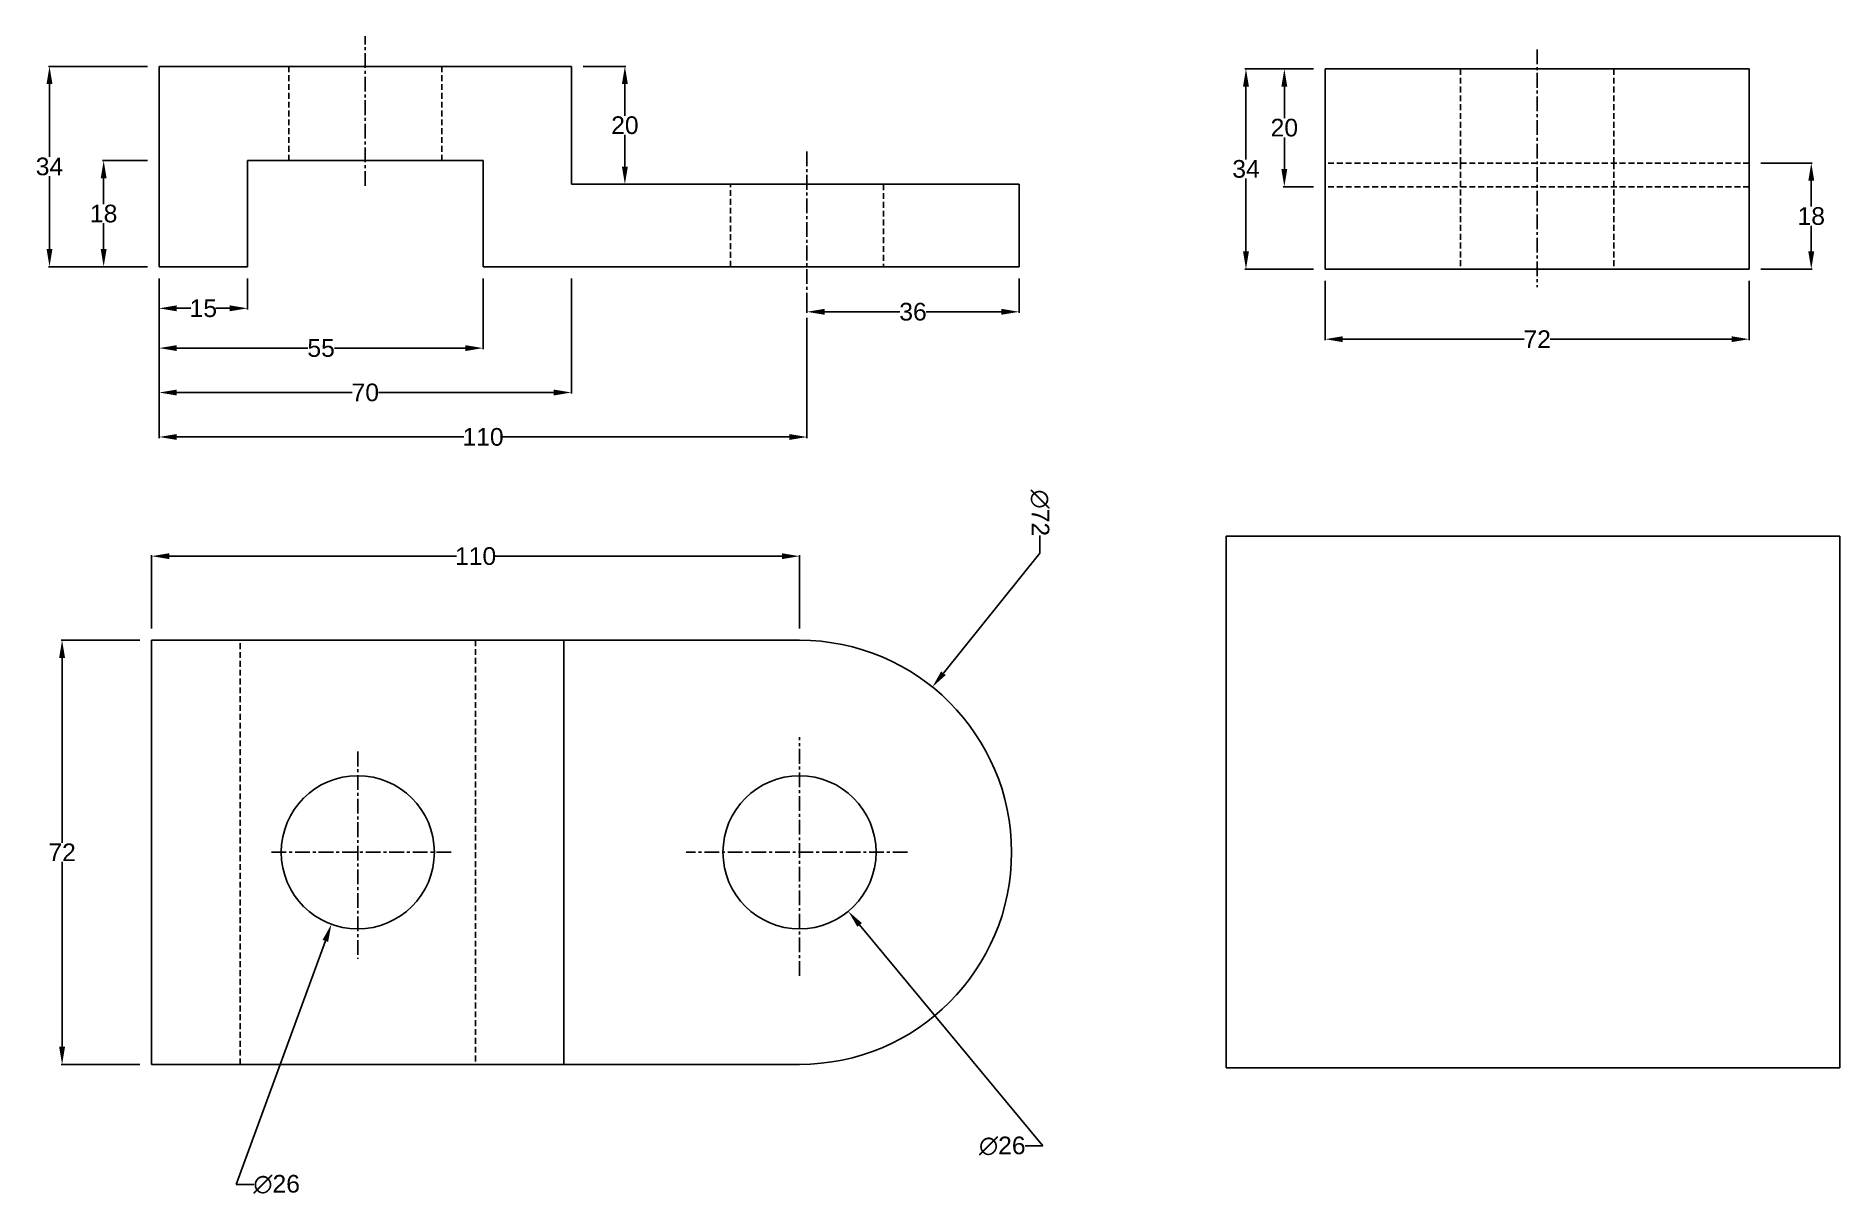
# Model space of a CAD drawing. Header units: inches. Extents: x 191 to 497, y 9 to 206.
import ezdxf

# ---------------------------------------------------------------- set-up
doc = ezdxf.new("R2010")
doc.units = ezdxf.units.IN
doc.header["$MEASUREMENT"] = 0
doc.linetypes.add('CENTERX2', pattern=[4, 2.5, -0.5, 0.5, -0.5])
doc.linetypes.add('DASHEDX2', pattern=[1.5, 1, -0.5])
doc.layers.add('Centre line', color=90, linetype='CENTERX2')
doc.layers.add('Dotted', color=50, linetype='DASHEDX2')
doc.styles.get("Standard").update_dxf_attribs({"font": 'arial.ttf'})
doc.dimstyles.get("Standard").update_dxf_attribs({"dimtxt": 3, "dimasz": 3, "dimexe": 0.18, "dimexo": 2, "dimgap": 0.09, "dimtad": 0, "dimtih": 1, "dimtoh": 1, "dimdec": 0, "dimzin": 0, "dimdsep": 46, "dimtxsty": 'Standard', "dimcen": 0.09, "dimclrd": 2, "dimclrt": 3, "dimadec": 0, "dimazin": 0, "dimtfac": 1, "dimtdec": 0, "dimtofl": 0, "dimtmove": 0, "dimatfit": 3, "dimfxl": 1, "dimtolj": 1, "dimtzin": 0, "dimarcsym": 0})
picture_1 = doc.add_image_def('image1.jpg', size_in_pixel=(595, 515))

# ---------------------------------------------------------------- blocks, each defined once
blk = doc.blocks.new('*D1')
at = {"color": 0, "lineweight": -2, "transparency": 16777216}
for p, q in [((409.56, 164.43), (409.56, 154.36)), ((481.56, 164.43), (481.56, 154.36))]:
    blk.add_line(p, q, dxfattribs=at)
at = {"color": 2, "lineweight": -2, "transparency": 16777216}
for p, q in [((412.56, 154.54), (443.35, 154.54)), ((478.56, 154.54), (447.77, 154.54))]:
    blk.add_line(p, q, dxfattribs=at)
at = {"color": 2, "transparency": 16777216}
for points in [[(412.56, 155.04), (412.56, 154.04), (409.56, 154.54)], [(478.56, 155.04), (478.56, 154.04), (481.56, 154.54)]]:
    blk.add_solid(points, dxfattribs=at)
at = {"layer": 'Defpoints', "color": 0, "transparency": 16777216}
for p in [(409.56, 166.43), (481.56, 166.43), (409.56, 154.54)]:
    blk.add_point(p, dxfattribs=at)
at = {"color": 3, "transparency": 16777216, "insert": (445.56, 154.54), "char_height": 3, "attachment_point": 5}
blk.add_mtext('\\A1;72', dxfattribs=at)
blk = doc.blocks.new('*D2')
at = {"color": 0, "lineweight": -2, "transparency": 16777216}
for p, q in [((407.56, 200.43), (395.94, 200.43)), ((407.56, 166.43), (395.94, 166.43))]:
    blk.add_line(p, q, dxfattribs=at)
at = {"color": 2, "lineweight": -2, "transparency": 16777216}
for p, q in [((396.12, 197.43), (396.12, 185.05)), ((396.12, 169.43), (396.12, 181.8))]:
    blk.add_line(p, q, dxfattribs=at)
at = {"color": 2, "transparency": 16777216}
for points in [[(395.62, 197.43), (396.62, 197.43), (396.12, 200.43)], [(395.62, 169.43), (396.62, 169.43), (396.12, 166.43)]]:
    blk.add_solid(points, dxfattribs=at)
at = {"layer": 'Defpoints', "color": 0, "transparency": 16777216}
for p in [(396.12, 200.43), (409.56, 200.43), (409.56, 166.43)]:
    blk.add_point(p, dxfattribs=at)
at = {"color": 3, "transparency": 16777216, "insert": (396.12, 183.43), "char_height": 3, "attachment_point": 5}
blk.add_mtext('\\A1;34', dxfattribs=at)
blk = doc.blocks.new('*D3')
at = {"color": 0, "lineweight": -2, "transparency": 16777216}
for p, q in [((483.56, 184.43), (492.28, 184.43)), ((483.56, 166.43), (492.28, 166.43))]:
    blk.add_line(p, q, dxfattribs=at)
at = {"color": 2, "lineweight": -2, "transparency": 16777216}
for p, q in [((492.1, 181.43), (492.1, 177.05)), ((492.1, 169.43), (492.1, 173.8))]:
    blk.add_line(p, q, dxfattribs=at)
at = {"color": 2, "transparency": 16777216}
for points in [[(491.6, 181.43), (492.6, 181.43), (492.1, 184.43)], [(491.6, 169.43), (492.6, 169.43), (492.1, 166.43)]]:
    blk.add_solid(points, dxfattribs=at)
at = {"layer": 'Defpoints', "color": 0, "transparency": 16777216}
for p in [(481.56, 184.43), (481.56, 166.43), (492.1, 166.43)]:
    blk.add_point(p, dxfattribs=at)
at = {"color": 3, "transparency": 16777216, "insert": (492.1, 175.43), "char_height": 3, "attachment_point": 5}
blk.add_mtext('\\A1;18', dxfattribs=at)
blk = doc.blocks.new('*D4')
at = {"color": 0, "lineweight": -2, "transparency": 16777216}
for p, q in [((407.56, 200.43), (402.45, 200.43)), ((407.56, 180.43), (402.45, 180.43))]:
    blk.add_line(p, q, dxfattribs=at)
at = {"color": 2, "lineweight": -2, "transparency": 16777216}
for p, q in [((402.63, 197.43), (402.63, 192.05)), ((402.63, 183.43), (402.63, 188.8))]:
    blk.add_line(p, q, dxfattribs=at)
at = {"color": 2, "transparency": 16777216}
for points in [[(402.13, 197.43), (403.13, 197.43), (402.63, 200.43)], [(402.13, 183.43), (403.13, 183.43), (402.63, 180.43)]]:
    blk.add_solid(points, dxfattribs=at)
at = {"layer": 'Defpoints', "color": 0, "transparency": 16777216}
for p in [(409.56, 200.43), (402.63, 180.43), (409.56, 180.43)]:
    blk.add_point(p, dxfattribs=at)
at = {"color": 3, "transparency": 16777216, "insert": (402.63, 190.43), "char_height": 3, "attachment_point": 5}
blk.add_mtext('\\A1;20', dxfattribs=at)
blk = doc.blocks.new('*D5')
at = {"color": 0, "lineweight": -2, "transparency": 16777216}
for p, q in [((211.58, 164.85), (211.58, 152.85)), ((266.58, 164.85), (266.58, 152.85))]:
    blk.add_line(p, q, dxfattribs=at)
at = {"color": 2, "lineweight": -2, "transparency": 16777216}
for p, q in [((214.58, 153.03), (236.83, 153.03)), ((263.58, 153.03), (241.33, 153.03))]:
    blk.add_line(p, q, dxfattribs=at)
at = {"color": 2, "transparency": 16777216}
for points in [[(214.58, 153.53), (214.58, 152.53), (211.58, 153.03)], [(263.58, 153.53), (263.58, 152.53), (266.58, 153.03)]]:
    blk.add_solid(points, dxfattribs=at)
at = {"layer": 'Defpoints', "color": 0, "transparency": 16777216}
for p in [(211.58, 166.85), (266.58, 166.85), (266.58, 153.03)]:
    blk.add_point(p, dxfattribs=at)
at = {"color": 3, "transparency": 16777216, "insert": (239.08, 153.03), "char_height": 3, "attachment_point": 5}
blk.add_mtext('\\A1;55', dxfattribs=at)
blk = doc.blocks.new('*D6')
at = {"color": 0, "lineweight": -2, "transparency": 16777216}
for p, q in [((211.58, 164.85), (211.58, 159.6)), ((226.58, 164.85), (226.58, 159.6))]:
    blk.add_line(p, q, dxfattribs=at)
at = {"color": 2, "lineweight": -2, "transparency": 16777216}
for p, q in [((214.58, 159.78), (216.97, 159.78)), ((223.58, 159.78), (221.19, 159.78))]:
    blk.add_line(p, q, dxfattribs=at)
at = {"color": 2, "transparency": 16777216}
for points in [[(214.58, 160.28), (214.58, 159.28), (211.58, 159.78)], [(223.58, 160.28), (223.58, 159.28), (226.58, 159.78)]]:
    blk.add_solid(points, dxfattribs=at)
at = {"layer": 'Defpoints', "color": 0, "transparency": 16777216}
for p in [(211.58, 166.85), (226.58, 166.85), (226.58, 159.78)]:
    blk.add_point(p, dxfattribs=at)
at = {"color": 3, "transparency": 16777216, "insert": (219.08, 159.78), "char_height": 3, "attachment_point": 5}
blk.add_mtext('\\A1;15', dxfattribs=at)
blk = doc.blocks.new('*D7')
at = {"color": 0, "lineweight": -2, "transparency": 16777216}
for p, q in [((211.58, 164.85), (211.58, 145.31)), ((281.58, 164.85), (281.58, 145.31))]:
    blk.add_line(p, q, dxfattribs=at)
at = {"color": 2, "lineweight": -2, "transparency": 16777216}
for p, q in [((214.58, 145.49), (244.36, 145.49)), ((278.58, 145.49), (248.8, 145.49))]:
    blk.add_line(p, q, dxfattribs=at)
at = {"color": 2, "transparency": 16777216}
for points in [[(214.58, 145.99), (214.58, 144.99), (211.58, 145.49)], [(278.58, 145.99), (278.58, 144.99), (281.58, 145.49)]]:
    blk.add_solid(points, dxfattribs=at)
at = {"layer": 'Defpoints', "color": 0, "transparency": 16777216}
for p in [(211.58, 166.85), (281.58, 166.85), (281.58, 145.49)]:
    blk.add_point(p, dxfattribs=at)
at = {"color": 3, "transparency": 16777216, "insert": (246.58, 145.49), "char_height": 3, "attachment_point": 5}
blk.add_mtext('\\A1;70', dxfattribs=at)
blk = doc.blocks.new('*D8')
at = {"color": 0, "lineweight": -2, "transparency": 16777216}
for p, q in [((211.58, 164.85), (211.58, 137.76)), ((321.58, 158.19), (321.58, 137.76))]:
    blk.add_line(p, q, dxfattribs=at)
at = {"color": 2, "lineweight": -2, "transparency": 16777216}
for p, q in [((214.58, 137.94), (263.32, 137.94)), ((318.58, 137.94), (269.84, 137.94))]:
    blk.add_line(p, q, dxfattribs=at)
at = {"color": 2, "transparency": 16777216}
for points in [[(214.58, 138.44), (214.58, 137.44), (211.58, 137.94)], [(318.58, 138.44), (318.58, 137.44), (321.58, 137.94)]]:
    blk.add_solid(points, dxfattribs=at)
at = {"layer": 'Defpoints', "color": 0, "transparency": 16777216}
for p in [(211.58, 166.85), (321.58, 160.19), (321.58, 137.94)]:
    blk.add_point(p, dxfattribs=at)
at = {"color": 3, "transparency": 16777216, "insert": (266.58, 137.94), "char_height": 3, "attachment_point": 5}
blk.add_mtext('\\A1;110', dxfattribs=at)
blk = doc.blocks.new('*D9')
at = {"color": 0, "lineweight": -2, "transparency": 16777216}
for p, q in [((357.58, 164.85), (357.58, 159.01)), ((321.58, 160.98), (321.58, 159.01))]:
    blk.add_line(p, q, dxfattribs=at)
at = {"color": 2, "lineweight": -2, "transparency": 16777216}
for p, q in [((324.58, 159.19), (337.35, 159.19)), ((354.58, 159.19), (341.82, 159.19))]:
    blk.add_line(p, q, dxfattribs=at)
at = {"color": 2, "transparency": 16777216}
for points in [[(324.58, 159.69), (324.58, 158.69), (321.58, 159.19)], [(354.58, 159.69), (354.58, 158.69), (357.58, 159.19)]]:
    blk.add_solid(points, dxfattribs=at)
at = {"layer": 'Defpoints', "color": 0, "transparency": 16777216}
for p in [(357.58, 166.85), (321.58, 162.98), (357.58, 159.19)]:
    blk.add_point(p, dxfattribs=at)
at = {"color": 3, "transparency": 16777216, "insert": (339.58, 159.19), "char_height": 3, "attachment_point": 5}
blk.add_mtext('\\A1;36', dxfattribs=at)
blk = doc.blocks.new('*D10')
at = {"color": 0, "lineweight": -2, "transparency": 16777216}
for p, q in [((209.58, 184.85), (201.98, 184.85)), ((209.58, 166.85), (201.98, 166.85))]:
    blk.add_line(p, q, dxfattribs=at)
at = {"color": 2, "lineweight": -2, "transparency": 16777216}
for p, q in [((202.16, 181.85), (202.16, 177.47)), ((202.16, 169.85), (202.16, 174.23))]:
    blk.add_line(p, q, dxfattribs=at)
at = {"color": 2, "transparency": 16777216}
for points in [[(201.66, 181.85), (202.66, 181.85), (202.16, 184.85)], [(201.66, 169.85), (202.66, 169.85), (202.16, 166.85)]]:
    blk.add_solid(points, dxfattribs=at)
at = {"layer": 'Defpoints', "color": 0, "transparency": 16777216}
for p in [(211.58, 184.85), (202.16, 166.85), (211.58, 166.85)]:
    blk.add_point(p, dxfattribs=at)
at = {"color": 3, "transparency": 16777216, "insert": (202.16, 175.85), "char_height": 3, "attachment_point": 5}
blk.add_mtext('\\A1;18', dxfattribs=at)
blk = doc.blocks.new('*D11')
at = {"color": 0, "lineweight": -2, "transparency": 16777216}
for p, q in [((209.58, 200.85), (192.78, 200.85)), ((209.58, 166.85), (192.78, 166.85))]:
    blk.add_line(p, q, dxfattribs=at)
at = {"color": 2, "lineweight": -2, "transparency": 16777216}
for p, q in [((192.96, 197.85), (192.96, 185.47)), ((192.96, 169.85), (192.96, 182.23))]:
    blk.add_line(p, q, dxfattribs=at)
at = {"color": 2, "transparency": 16777216}
for points in [[(192.46, 197.85), (193.46, 197.85), (192.96, 200.85)], [(192.46, 169.85), (193.46, 169.85), (192.96, 166.85)]]:
    blk.add_solid(points, dxfattribs=at)
at = {"layer": 'Defpoints', "color": 0, "transparency": 16777216}
for p in [(211.58, 200.85), (192.96, 166.85), (211.58, 166.85)]:
    blk.add_point(p, dxfattribs=at)
at = {"color": 3, "transparency": 16777216, "insert": (192.96, 183.85), "char_height": 3, "attachment_point": 5}
blk.add_mtext('\\A1;34', dxfattribs=at)
blk = doc.blocks.new('*D12')
at = {"color": 0, "lineweight": -2, "transparency": 16777216}
for p, q in [((283.58, 200.85), (290.84, 200.85)), ((283.58, 180.85), (290.84, 180.85))]:
    blk.add_line(p, q, dxfattribs=at)
at = {"color": 2, "lineweight": -2, "transparency": 16777216}
for p, q in [((290.66, 197.85), (290.66, 192.47)), ((290.66, 183.85), (290.66, 189.23))]:
    blk.add_line(p, q, dxfattribs=at)
at = {"color": 2, "transparency": 16777216}
for points in [[(290.16, 197.85), (291.16, 197.85), (290.66, 200.85)], [(290.16, 183.85), (291.16, 183.85), (290.66, 180.85)]]:
    blk.add_solid(points, dxfattribs=at)
at = {"layer": 'Defpoints', "color": 0, "transparency": 16777216}
for p in [(281.58, 200.85), (290.66, 200.85), (281.58, 180.85)]:
    blk.add_point(p, dxfattribs=at)
at = {"color": 3, "transparency": 16777216, "insert": (290.66, 190.85), "char_height": 3, "attachment_point": 5}
blk.add_mtext('\\A1;20', dxfattribs=at)
blk = doc.blocks.new('*D13')
at = {"color": 0, "lineweight": -2, "transparency": 16777216}
for p, q in [((320.22, 67.44), (320.4, 67.44)), ((320.31, 67.35), (320.31, 67.53))]:
    blk.add_line(p, q, dxfattribs=at)
at = {"color": 2, "lineweight": -2, "transparency": 16777216}
for p, q in [((361.61, 17.59), (330.52, 55.12)), ((358.61, 17.59), (361.61, 17.59))]:
    blk.add_line(p, q, dxfattribs=at)
at = {"color": 2, "transparency": 16777216}
blk.add_solid([(330.9, 55.43), (330.13, 54.8), (328.6, 57.43)], dxfattribs=at)
at = {"layer": 'Defpoints', "color": 0, "transparency": 16777216}
for p in [(312.01, 77.45), (328.6, 57.43)]:
    blk.add_point(p, dxfattribs=at)
at = {"color": 3, "transparency": 16777216, "insert": (354.74, 17.59), "char_height": 3, "attachment_point": 5}
blk.add_mtext('\\A1;∅26', dxfattribs=at)
blk = doc.blocks.new('*D14')
at = {"color": 0, "lineweight": -2, "transparency": 16777216}
for p, q in [((245.22, 67.44), (245.4, 67.44)), ((245.31, 67.35), (245.31, 67.53))]:
    blk.add_line(p, q, dxfattribs=at)
at = {"color": 2, "lineweight": -2, "transparency": 16777216}
for p, q in [((224.66, 11.08), (239.8, 52.41)), ((227.66, 11.08), (224.66, 11.08))]:
    blk.add_line(p, q, dxfattribs=at)
at = {"color": 2, "transparency": 16777216}
blk.add_solid([(239.33, 52.58), (240.27, 52.24), (240.83, 55.23)], dxfattribs=at)
at = {"layer": 'Defpoints', "color": 0, "transparency": 16777216}
for p in [(249.78, 79.64), (240.83, 55.23)]:
    blk.add_point(p, dxfattribs=at)
at = {"color": 3, "transparency": 16777216, "insert": (231.53, 11.08), "char_height": 3, "attachment_point": 5}
blk.add_mtext('\\A1;∅26', dxfattribs=at)
blk = doc.blocks.new('*D15')
at = {"color": 0, "lineweight": -2, "transparency": 16777216}
for p, q in [((208.31, 103.44), (194.92, 103.44)), ((208.31, 31.44), (194.92, 31.44))]:
    blk.add_line(p, q, dxfattribs=at)
at = {"color": 2, "lineweight": -2, "transparency": 16777216}
for p, q in [((195.1, 100.44), (195.1, 69.03)), ((195.1, 34.44), (195.1, 65.84))]:
    blk.add_line(p, q, dxfattribs=at)
at = {"color": 2, "transparency": 16777216}
for points in [[(194.6, 100.44), (195.6, 100.44), (195.1, 103.44)], [(194.6, 34.44), (195.6, 34.44), (195.1, 31.44)]]:
    blk.add_solid(points, dxfattribs=at)
at = {"layer": 'Defpoints', "color": 0, "transparency": 16777216}
for p in [(210.31, 103.44), (195.1, 31.44), (210.31, 31.44)]:
    blk.add_point(p, dxfattribs=at)
at = {"color": 3, "transparency": 16777216, "insert": (195.1, 67.44), "char_height": 3, "attachment_point": 5}
blk.add_mtext('\\A1;72', dxfattribs=at)
blk = doc.blocks.new('*D16')
at = {"color": 0, "lineweight": -2, "transparency": 16777216}
for p, q in [((210.31, 105.44), (210.31, 117.89)), ((320.31, 105.44), (320.31, 117.89))]:
    blk.add_line(p, q, dxfattribs=at)
at = {"color": 2, "lineweight": -2, "transparency": 16777216}
for p, q in [((213.31, 117.71), (262.05, 117.71)), ((317.31, 117.71), (268.56, 117.71))]:
    blk.add_line(p, q, dxfattribs=at)
at = {"color": 2, "transparency": 16777216}
for points in [[(213.31, 118.21), (213.31, 117.21), (210.31, 117.71)], [(317.31, 118.21), (317.31, 117.21), (320.31, 117.71)]]:
    blk.add_solid(points, dxfattribs=at)
at = {"layer": 'Defpoints', "color": 0, "transparency": 16777216}
for p in [(320.31, 117.71), (210.31, 103.44), (320.31, 103.44)]:
    blk.add_point(p, dxfattribs=at)
at = {"color": 3, "transparency": 16777216, "insert": (265.31, 117.71), "char_height": 3, "attachment_point": 5}
blk.add_mtext('\\A1;110', dxfattribs=at)

msp = doc.modelspace()

# ---------------------------------------------------------------- linework, layer by layer
for p, q in [((281.58, 200.85), (211.58, 200.85)), ((211.58, 200.85), (211.58, 166.85)), ((281.58, 180.85), (281.58, 200.85)), ((481.56, 200.43), (409.56, 200.43)), ((409.56, 200.43), (409.56, 166.43)), ((481.56, 166.43), (481.56, 200.43)), ((226.58, 166.85), (226.58, 184.85)), ((226.58, 184.85), (266.58, 184.85)), ((266.58, 184.85), (266.58, 166.85)), ((357.58, 180.85), (281.58, 180.85)), ((357.58, 166.85), (357.58, 180.85)), ((211.58, 166.85), (226.58, 166.85)), ((211.58, 166.85), (226.58, 166.85)), ((266.58, 166.85), (281.58, 166.85)), ((281.58, 166.85), (321.58, 166.85)), ((321.58, 166.85), (357.58, 166.85)), ((409.56, 166.43), (481.56, 166.43)), ((210.31, 103.44), (210.31, 31.44)), ((280.31, 103.44), (210.31, 103.44)), ((280.31, 31.44), (280.31, 103.44)), ((280.31, 103.44), (320.31, 103.44)), ((320.22, 67.44), (320.4, 67.44)), ((320.31, 67.53), (320.31, 67.35)), ((210.31, 31.44), (280.31, 31.44)), ((210.31, 31.44), (225.31, 31.44)), ((280.31, 31.44), (320.31, 31.44))]:
    msp.add_line(p, q)
at = {"color": 2}
for p, q in [((361.12, 121.21), (361.12, 118.21)), ((361.12, 118.21), (344.74, 97.83))]:
    msp.add_line(p, q, dxfattribs=at)
for centre in [(245.31, 67.44), (320.31, 67.44)]:
    msp.add_circle(centre, 13)
msp.add_arc((320.31, 67.44), 36, 270, 90)
msp.add_solid([(345.13, 97.52), (344.35, 98.15), (342.86, 95.49)], dxfattribs=at)
at = {"layer": 'Centre line'}
for p, q in [((246.58, 180.59), (246.58, 205.99)), ((445.56, 203.73), (445.56, 163.36)), ((321.58, 186.42), (321.58, 160.19)), ((320.31, 46.48), (320.31, 86.99)), ((245.31, 84.53), (245.31, 49.34)), ((230.66, 67.44), (261.19, 67.44)), ((338.65, 67.44), (301.05, 67.44))]:
    msp.add_line(p, q, dxfattribs=at)
at = {"layer": 'Dotted'}
for p, q in [((233.58, 184.85), (233.58, 200.85)), ((259.58, 200.85), (259.58, 184.85)), ((432.56, 184.43), (432.56, 200.43)), ((458.56, 200.43), (458.56, 184.43)), ((481.56, 184.43), (409.56, 184.43)), ((432.56, 184.43), (432.56, 166.43)), ((458.56, 184.43), (458.56, 166.43)), ((308.58, 166.85), (308.58, 180.85)), ((321.58, 180.85), (334.58, 180.85)), ((334.58, 180.85), (334.58, 166.85)), ((481.56, 180.43), (409.56, 180.43))]:
    msp.add_line(p, q, dxfattribs=at)
at = {"layer": 'Dotted', "linetype": 'DASHEDX2'}
for p, q in [((225.31, 31.44), (225.31, 103.44)), ((265.31, 103.44), (265.31, 31.44))]:
    msp.add_line(p, q, dxfattribs=at)

# ---------------------------------------------------------------- texts
at = {"color": 3, "insert": (361.12, 125.06), "char_height": 3, "attachment_point": 5, "rotation": 270}
msp.add_mtext('\\A1;∅72', dxfattribs=at)

# ---------------------------------------------------------------- dimensions: what is measured, and where the dimension line sits
for base, p1, p2, angle, picture, middle in [((192.96, 166.85), (211.58, 200.85), (211.58, 166.85), 90, '*D11', (192.96, 183.85)), ((290.66, 200.85), (281.58, 180.85), (281.58, 200.85), 90, '*D12', (290.66, 190.85)), ((396.12, 200.43), (409.56, 166.43), (409.56, 200.43), 90, '*D2', (396.12, 183.43)), ((402.63, 180.43), (409.56, 200.43), (409.56, 180.43), 90, '*D4', (402.63, 190.43)), ((202.16, 166.85), (211.58, 184.85), (211.58, 166.85), 90, '*D10', (202.16, 175.85)), ((492.1, 166.43), (481.56, 184.43), (481.56, 166.43), 90, '*D3', (492.1, 175.43)), ((195.1, 31.44), (210.31, 103.44), (210.31, 31.44), 270, '*D15', (195.1, 67.44))]:
    dim = msp.add_linear_dim(base=base, p1=p1, p2=p2, angle=angle, dimstyle='Standard')
    dim.commit()
    dim.dimension.update_dxf_attribs({"geometry": picture, "text_midpoint": middle})
for base, p1, p2, picture, middle in [((266.58, 153.03), (211.58, 166.85), (266.58, 166.85), '*D5', (239.08, 153.03)), ((226.58, 159.78), (211.58, 166.85), (226.58, 166.85), '*D6', (219.08, 159.78)), ((281.58, 145.49), (211.58, 166.85), (281.58, 166.85), '*D7', (246.58, 145.49)), ((321.58, 137.94), (211.58, 166.85), (321.58, 160.19), '*D8', (266.58, 137.94)), ((357.58, 159.19), (321.58, 162.98), (357.58, 166.85), '*D9', (339.58, 159.19)), ((409.56, 154.54), (481.56, 166.43), (409.56, 166.43), '*D1', (445.56, 154.54)), ((320.31, 117.71), (210.31, 103.44), (320.31, 103.44), '*D16', (265.31, 117.71))]:
    dim = msp.add_linear_dim(base=base, p1=p1, p2=p2, dimstyle='Standard')
    dim.commit()
    dim.dimension.update_dxf_attribs({"geometry": picture, "text_midpoint": middle})
for p1, p2, picture, middle in [((249.78, 79.64), (240.83, 55.23), '*D14', (231.53, 11.08)), ((312.01, 77.45), (328.6, 57.43), '*D13', (354.74, 17.59))]:
    dim = msp.add_diameter_dim_2p(p1=p1, p2=p2, dimstyle='Standard')
    dim.commit()
    dim.dimension.update_dxf_attribs({"geometry": picture, "text_midpoint": middle, "dimtype": 163})

# ---------------------------------------------------------------- pictures from other files: only their frames are drawn
image = msp.add_image(picture_1, insert=(392.73, 30.88), size_in_units=(104.24, 90.22))
image.dxf.flags = 7

doc.saveas('drawing.dxf')
